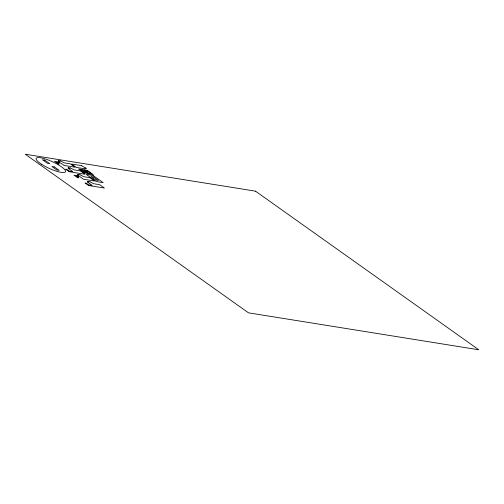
<?xml version="1.0" encoding="UTF-8"?>
<svg xmlns="http://www.w3.org/2000/svg" width="504" height="504" viewBox="0 0 504 504"><rect width="100%" height="100%" fill="white"/><g stroke="black" fill="none" stroke-linecap="round" stroke-linejoin="round"><path stroke-width="0.76" d="M255.503 191.167L25.2 154.211L248.497 312.833L478.8 349.789L255.503 191.167M60.656 160.996L58.262 160.606L59.441 161.444L58.193 161.242L59.403 162.105L54.508 161.318L58.048 163.832L59.296 164.033L56.965 162.376L60.612 162.962L64.14 165.469L75.096 167.227L70.358 163.863L64.291 162.887L60.656 160.996M81.434 165.621L71.631 164.052L76.375 167.416L86.178 168.991L84.968 168.134L86.165 168.323L81.434 165.621M44.806 160.14L42.412 159.755L47.332 163.246L49.726 163.63L44.806 160.14M84.615 169.942L78.586 168.979L84.244 172.992L85.378 173.174L80.823 169.936L84.47 170.522L86.789 172.173L88.036 172.374L84.615 169.942M87.665 170.604L86.531 170.421L91.085 173.659L87.438 173.074L85.119 171.423L83.872 171.221L87.293 173.653L93.322 174.617L87.665 170.604M70.541 168.015L68.141 167.624L69.319 168.462L68.072 168.26L72.815 171.631L69.168 171.045L66.837 169.388L65.589 169.186L69.13 171.707L84.981 174.245L80.237 170.881L74.17 169.905L70.541 168.015M54.312 166.887L51.912 166.503L56.832 169.999L59.226 170.383L54.312 166.887M93.114 175.505L86.184 174.397L96.245 181.541L103.175 182.65L93.114 175.505M80.079 174.787L77.685 174.403L78.863 175.241L77.616 175.039L78.826 175.902L73.93 175.115L77.471 177.629L78.719 177.83L76.388 176.173L80.035 176.759L83.563 179.267L94.519 181.024L89.781 177.66L83.714 176.683L80.079 174.787M93.511 176.98L90.922 176.564L95.848 180.067L98.438 180.482L93.511 176.98M89.964 181.805L87.564 181.421L88.742 182.259L87.494 182.057L92.238 185.428L88.591 184.842L86.26 183.185L85.012 182.983L88.553 185.504L104.404 188.042L99.66 184.678L93.593 183.702L89.964 181.805M41.536 164.247A16.103 3.704 24.5 0 0 65.369 171.921A16.103 3.704 24.5 0 0 45.555 159.037A16.103 3.704 24.5 0 0 41.536 164.247"/></g></svg>
